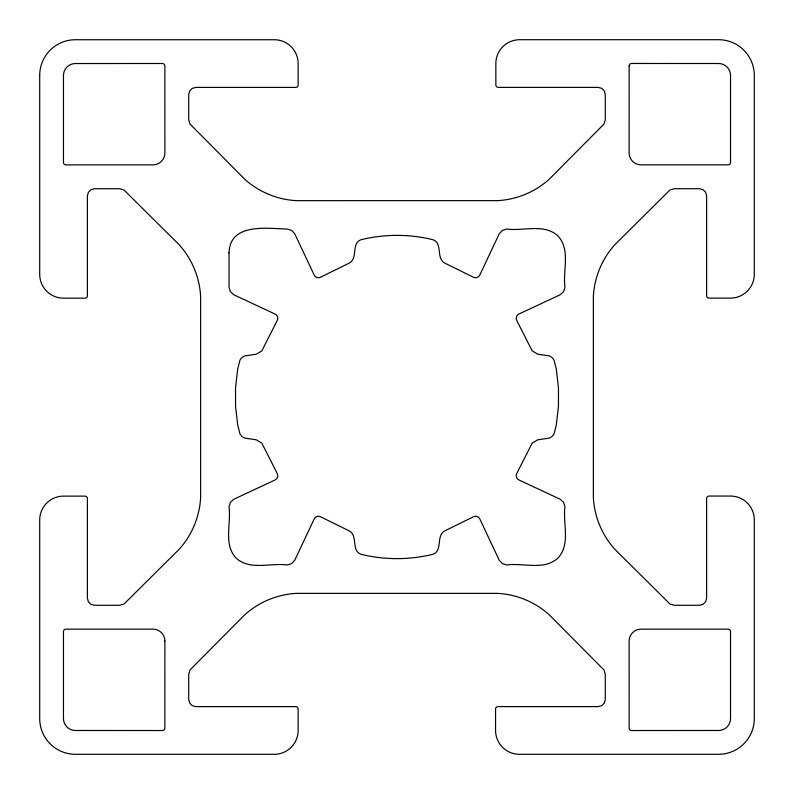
<?xml version="1.0" encoding="UTF-8"?>
<svg xmlns="http://www.w3.org/2000/svg" width="794" height="794" viewBox="0 0 794 794"><rect width="100%" height="100%" fill="white"/><g stroke="black" fill="none" stroke-linecap="round" stroke-linejoin="round"><path stroke-width="1.19" d="M39.7 75.46L39.7 274.357A23.82 23.82 0 0 0 63.52 298.177L85.008 298.177A2.382 2.382 0 0 0 87.39 295.795L87.39 195.89L88.342 192.317L90.963 189.706L94.536 188.744L119.745 188.744L124.053 190.044L179.186 244.77C191.95 258.844 199.691 277.523 200.624 296.49L200.624 497.53C199.691 516.507 191.95 535.186 179.186 549.259L124.053 603.986L119.745 605.286L94.536 605.286L90.963 604.323L88.342 601.713L87.39 598.14L87.39 498.503A2.382 2.382 0 0 0 85.008 496.121L63.52 496.121A23.82 23.82 0 0 0 39.7 519.941L39.7 718.57A35.73 35.73 0 0 0 75.43 754.3L274.327 754.3A23.82 23.82 0 0 0 298.147 730.48L298.147 708.992A2.382 2.382 0 0 0 295.765 706.61L195.86 706.61L192.287 705.658L189.677 703.037L188.714 699.464L188.714 674.255L190.014 669.947L244.741 614.814C258.814 602.051 277.493 594.309 296.47 593.376L497.53 593.376C516.507 594.309 535.186 602.051 549.259 614.814L603.986 669.947L605.286 674.255L605.286 699.464L604.323 703.037L601.713 705.658L598.14 706.61L497.947 706.61A2.382 2.382 0 0 0 495.565 708.992L495.565 730.48A23.82 23.82 0 0 0 519.385 754.3L718.57 754.3A35.73 35.73 0 0 0 754.3 718.57L754.3 519.871A23.82 23.82 0 0 0 730.48 496.052L708.992 496.052A2.382 2.382 0 0 0 706.61 498.434L706.61 598.14L705.658 601.713L703.037 604.323L699.464 605.286L674.255 605.286L669.947 603.986L614.814 549.259C602.051 535.186 594.309 516.507 593.376 497.53L593.376 296.47C594.309 277.493 602.051 258.814 614.814 244.741L669.947 190.014L674.255 188.714L699.464 188.714L703.037 189.677L705.658 192.287L706.61 195.86L706.61 295.725A2.382 2.382 0 0 0 708.992 298.107L730.48 298.107A23.82 23.82 0 0 0 754.3 274.287L754.3 75.43A35.73 35.73 0 0 0 718.57 39.7L519.673 39.7A23.82 23.82 0 0 0 495.853 63.52L495.853 85.008A2.382 2.382 0 0 0 498.235 87.39L598.14 87.39L601.713 88.342L604.323 90.963L605.286 94.536L605.286 119.745L603.986 124.053L549.259 179.186C535.186 191.95 516.507 199.691 497.53 200.634L296.46 200.654C277.493 199.711 258.814 191.979 244.741 179.216L190.014 124.072L188.714 119.775L188.714 94.555L189.677 90.982L192.287 88.372L195.86 87.409L295.765 87.409A2.382 2.382 0 0 0 298.147 85.027L298.147 63.55A23.82 23.82 0 0 0 274.327 39.73L75.43 39.73A35.73 35.73 0 0 0 39.7 75.46M63.47 75.46L63.47 162.492A2.382 2.382 0 0 0 65.852 164.874L152.974 164.874A11.91 11.91 0 0 0 164.884 152.964L164.854 65.872A2.382 2.382 0 0 0 162.472 63.49L75.38 63.54A11.92 11.92 0 0 0 63.47 75.46M164.884 641.056L164.854 728.148A2.382 2.382 0 0 1 162.472 730.53L75.38 730.49A11.92 11.92 0 0 1 63.47 718.57L63.47 631.528A2.382 2.382 0 0 1 65.852 629.146L152.974 629.146A11.91 11.91 0 0 1 164.884 641.056M229.019 252.869L229.019 287.289L230.419 291.656L233.783 294.773L275.061 314.047A4.685 4.685 0 0 1 277.295 320.349L261.802 350.908L256.293 354.203L244.403 356.01L241.833 357.588L240.006 359.99L237.724 368.912L235.54 387.591L235.54 406.409L237.724 425.088L240.006 434.04L241.842 436.432L244.413 438.02L256.303 439.826L261.812 443.121L277.305 473.671A4.685 4.685 0 0 1 275.081 479.973L233.783 499.257L230.419 502.374L229.019 506.741C231.382 523.375 223.164 544.188 235.997 558.003C249.812 570.826 270.625 562.618 287.249 564.981L291.636 563.581L294.763 560.217L314.196 518.958A4.685 4.685 0 0 1 320.508 516.745L348.477 530.521C358.769 534.957 350.591 550.967 361.25 554.331C384.643 560.058 409.357 560.058 432.75 554.331C443.409 550.967 435.231 534.957 445.523 530.521L473.492 516.755A4.685 4.685 0 0 1 479.804 518.958L499.237 560.217L502.364 563.581L506.751 564.981C523.375 562.618 544.188 570.826 558.003 558.003C570.836 544.188 562.618 523.375 564.981 506.741L563.581 502.374L560.217 499.257L518.929 479.973A4.685 4.685 0 0 1 516.696 473.671L532.188 443.121L537.697 439.826L549.587 438.02L552.158 436.432L553.994 434.04L556.276 425.088L558.46 406.409L558.46 387.591L556.276 368.912L553.994 359.96L552.158 357.568L549.587 355.98L537.697 354.174L532.188 350.879L516.696 320.329A4.685 4.685 0 0 1 518.919 314.027L560.217 294.743L563.581 291.626L564.981 287.259C562.618 270.625 570.836 249.812 558.003 235.997C544.188 223.174 523.375 231.382 506.751 229.019L502.364 230.419L499.237 233.783L479.804 275.042A4.685 4.685 0 0 1 473.492 277.255L445.523 263.479C435.231 259.043 443.409 243.033 432.75 239.669C409.357 233.952 384.653 233.942 361.25 239.669C350.591 243.033 358.769 259.033 348.487 263.479L320.498 277.245A4.685 4.685 0 0 1 314.186 275.042L294.763 233.813L291.636 230.439L287.249 229.049C267.27 228.593 229.932 222.489 229.019 252.869M629.146 65.852L629.116 152.944A11.91 11.91 0 0 0 641.026 164.854L728.148 164.854A2.382 2.382 0 0 0 730.53 162.472L730.53 75.43A11.92 11.92 0 0 0 718.62 63.51L631.528 63.47A2.382 2.382 0 0 0 629.146 65.852M730.53 631.528L730.53 718.57A11.92 11.92 0 0 1 718.62 730.49L631.528 730.53A2.382 2.382 0 0 1 629.146 728.148L629.116 641.056A11.91 11.91 0 0 1 641.026 629.146L728.148 629.146A2.382 2.382 0 0 1 730.53 631.528"/></g></svg>
